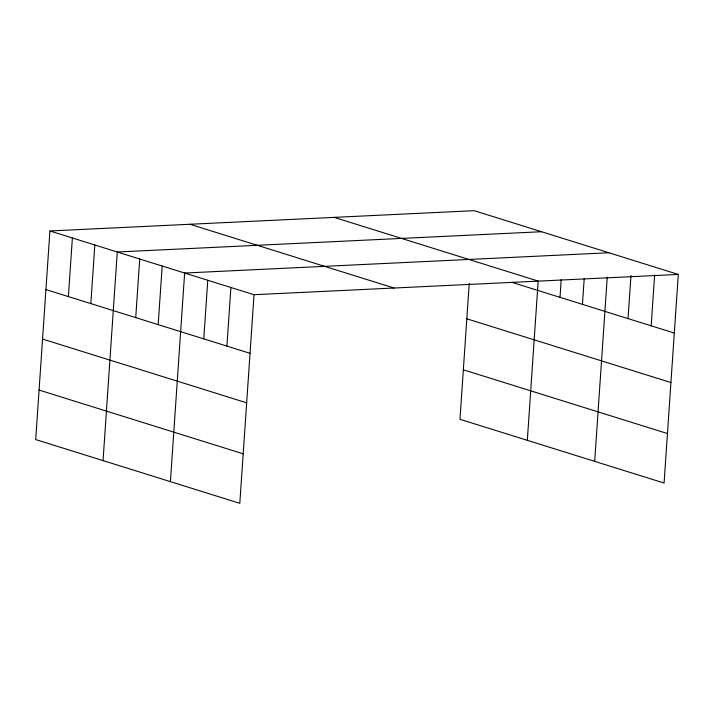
<?xml version="1.0" encoding="UTF-8"?>
<svg xmlns="http://www.w3.org/2000/svg" width="714" height="714" viewBox="0 0 714 714"><rect width="100%" height="100%" fill="white"/><g stroke="black" fill="none" stroke-linecap="round" stroke-linejoin="round"><path stroke-width="1.07" d="M49.918 230.961L35.7 439.565L239.815 503.316L254.032 294.712L49.918 230.961L474.185 210.684L678.3 274.435L664.082 483.039L459.968 419.288L469.241 283.288M68.374 296.587L72.373 237.976M90.83 303.602L94.828 244.982M103.057 460.601L117.275 251.997L541.542 231.72M135.731 317.623L139.73 259.012M158.187 324.638L162.185 266.019M170.414 481.638L184.64 273.034L608.899 252.756M203.776 338.873L207.765 280.263M226.909 346.094L230.899 287.483M527.325 440.333L538.151 281.486M559.999 297.345L561.204 279.656M582.454 304.36L584.186 278.924M594.682 461.369L607.239 277.086M628.034 318.596L630.98 275.47M651.168 325.825L654.64 274.952M254.032 294.712L678.3 274.435M334.179 217.377L538.294 281.129M512.036 282.369L674.302 333.045M189.933 224.267L394.039 288.019M466.813 318.792L670.928 382.543M463.341 369.79L667.456 433.541M45.928 289.572L250.043 353.323M42.554 339.07L246.66 402.821M39.074 390.067L243.188 453.818"/></g></svg>
